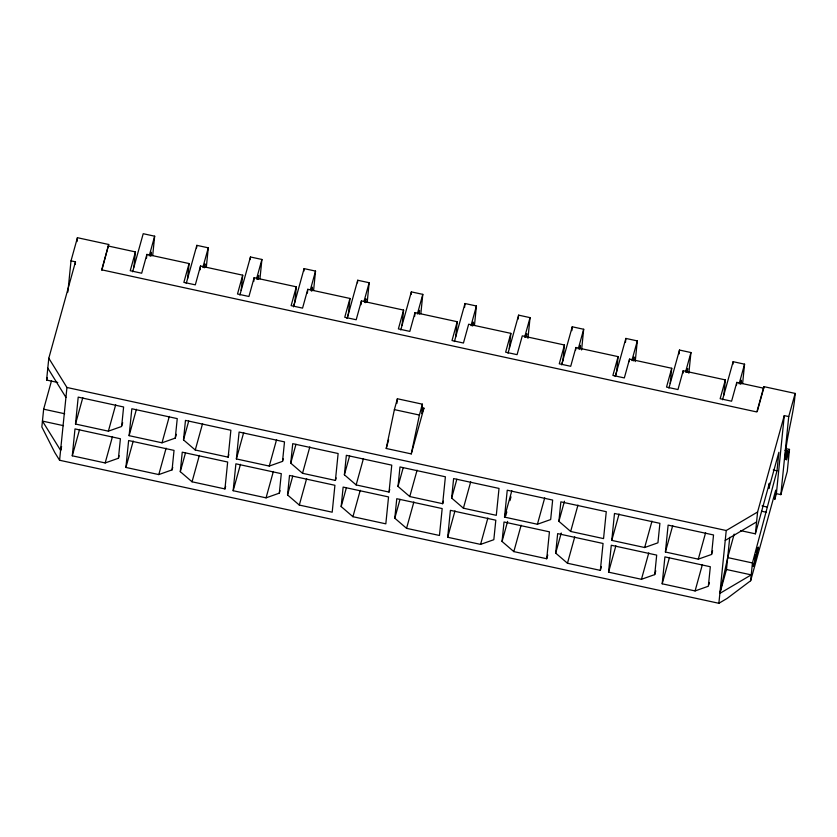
<?xml version="1.0" encoding="UTF-8"?>
<svg xmlns="http://www.w3.org/2000/svg" width="837" height="837" viewBox="0 0 837 837"><rect width="100%" height="100%" fill="white"/><g stroke="black" fill="none" stroke-linecap="round" stroke-linejoin="round"><path stroke-width="1.26" d="M51.517 380.762L43.65 409.178L41.85 426.975L54.803 452.555L59.584 460.256L718.878 603.289L727.133 598.413L750.643 580.752L775.721 490.147L774.78 499.469L776.38 493.673L784.269 415.612L788.736 416.575L780.848 494.646L776.38 493.673M57.732 382.467L46.59 380.05L48.797 358.236L75.476 261.835L71.009 260.862L77.422 237.698L108.705 244.488L101.863 270.205M67.86 292.092L71.009 260.862M77.025 241.579L77.422 237.698M75.215 264.429L75.476 261.835M59.584 460.256L66.939 387.479L48.797 358.236M72.285 455.809L74.995 428.91L120.402 438.755L118.435 458.247L105.169 462.945L72.285 455.809L79.588 429.412M75.497 424.035L78.207 397.125L123.614 406.981L121.647 426.472L108.381 431.17L75.497 424.035L82.8 397.638M133.91 267.118L135.448 251.916L108.548 246.078M146.506 258.194L146.893 254.396L189.078 263.55L187.54 278.752M125.906 467.444L128.626 440.544L174.033 450.39L172.066 469.881L158.8 474.579L125.906 467.444L133.219 441.047M129.118 435.669L131.838 408.759L177.245 418.615L175.278 438.107L162.012 442.804L129.118 435.669L136.431 409.272M151.016 256.101L151.403 252.23L150.367 255.976M152.69 255.588L154.657 236.191L143.211 233.711L132.623 271.784M196.58 247.93L196.841 245.346L208.287 247.825L206.32 267.223M200.137 269.828L200.514 266.03L242.709 275.185L241.171 290.387M180.29 471.67L182.257 452.179L227.664 462.024L224.944 488.934L192.05 481.798L180.29 471.67L185.511 452.807M183.502 439.885L185.469 420.394L230.876 430.249L228.156 457.159L195.262 450.013L183.502 439.885L188.723 421.032M204.646 267.735L205.034 263.864L203.998 267.61M250.211 259.564L250.472 256.98L261.908 259.46L259.951 278.857M253.757 281.473L254.145 277.664L296.329 286.819L294.802 302.021L293.505 306.687M233.167 490.712L235.888 463.813L281.295 473.658L279.317 493.15L266.061 497.848L233.167 490.712L240.47 464.315M236.379 458.938L239.1 432.038L284.507 441.884L282.529 461.375L269.273 466.073L236.379 458.938L243.682 432.541M258.277 279.37L258.664 275.499L257.629 279.244M303.841 271.198L304.103 268.614L315.539 271.094L313.582 290.491M307.388 293.107L307.775 289.299L349.96 298.453L348.422 313.655L347.135 318.322M287.541 494.939L289.518 475.447L334.915 485.293L332.195 512.202L299.311 505.067L287.541 494.939L292.762 476.086M290.753 463.154L292.73 443.673L338.127 453.518L335.407 480.428L302.523 473.292L290.753 463.154L295.974 444.301M311.898 291.004L312.295 287.143L311.259 290.878M357.462 282.833L357.723 280.249L369.169 282.728L367.213 302.126M361.019 304.741L361.406 300.933L403.591 310.088L402.053 325.29M341.172 506.573L343.139 487.082L388.546 496.927L385.826 523.836L352.932 516.701L341.172 506.573L346.392 487.72M344.384 474.799L346.351 455.307L391.758 465.152L389.038 492.062L356.143 484.926L344.384 474.799L349.604 455.935M365.528 302.638L365.915 298.778L364.88 302.523M396.926 403.35L397.387 398.757L422.413 404.187L421.722 413.593L423.92 408.163L421.419 407.619M411.093 294.467L411.354 291.883L422.8 294.362L420.833 313.76M414.65 316.376L415.026 312.578L457.222 321.722L455.684 336.924M394.802 518.208L396.769 498.716L442.177 508.572L439.456 535.471L406.562 528.335L394.802 518.208L400.023 499.354M398.014 486.433L399.981 466.941L445.389 476.787L442.668 503.696L409.774 496.561L398.014 486.433L403.235 467.569M419.159 314.273L419.546 310.412L418.856 312.902M464.598 307.399L464.985 303.517L476.431 305.997L474.464 325.394M447.68 537.26L450.4 510.35L495.807 520.206L493.83 539.698L480.574 544.395L447.68 537.26L454.983 510.863M451.645 498.067L453.612 478.576L499.019 488.421L496.299 515.33L463.405 508.195L451.645 498.067L456.856 479.214M472.79 325.907L473.177 322.046L472.141 325.792M509.314 348.558L510.852 333.356L468.657 324.212L463.447 343.024L452.011 340.544L457.222 321.722M518.218 319.033L518.616 315.151L530.051 317.631L527.959 338.326M502.054 541.476L504.031 521.985L549.438 531.84L546.718 558.739L513.824 551.604L502.054 541.476L507.62 521.367M504.523 517.109L507.243 490.21L552.65 500.055L550.673 519.547L537.417 524.255L504.523 517.109L511.825 490.712M526.546 336.254L526.808 333.681L525.772 337.426M510.852 333.356L505.642 352.178L517.078 354.658L522.288 335.846L564.473 345.001L562.935 360.192L561.648 364.859L572.246 326.786L583.682 329.265L581.589 349.96M571.849 330.667L572.246 326.786M575.657 350.012L575.919 347.481L618.104 356.635L616.566 371.827L615.279 376.493L625.867 338.42L637.313 340.91L635.22 361.594M555.684 553.111L557.662 533.619L603.058 543.475L600.338 570.374L567.455 563.238L555.684 553.111L561.25 533.002M558.896 521.336L560.863 501.844L606.27 511.689L603.55 538.599L570.667 531.464L558.896 521.336L564.462 501.227M580.041 349.175L580.439 345.315L579.392 349.06M625.48 342.302L625.867 338.42M629.288 361.647L629.55 359.115L671.734 368.27L670.196 383.461M608.562 572.163L611.282 545.253L656.689 555.109L654.722 574.601L641.456 579.298L608.562 572.163L615.875 545.766M611.774 540.388L614.494 513.479L659.901 523.334L657.934 542.815L644.668 547.524L611.774 540.388L619.087 513.991M633.672 360.81L634.059 356.949L633.023 360.695M679.11 353.936L679.498 350.054L690.943 352.544L688.851 373.229M682.919 373.281L683.17 370.749L725.365 379.904L723.827 395.106M662.193 583.797L664.913 556.887L710.32 566.743L708.353 586.235L695.087 590.932L662.193 583.797L669.495 557.4M665.405 552.022L668.125 525.113L713.532 534.969L711.565 554.45L698.299 559.158L665.405 552.022L672.707 525.626M687.303 372.444L687.69 368.583L686.654 372.329M732.867 364.283L733.128 361.689L744.564 364.179L742.607 383.576M736.55 384.915L736.801 382.383L763.71 388.222L757.359 411.134M740.933 384.078L741.32 380.218L740.285 383.963M718.878 603.289L726.234 530.522L757.59 512.003L784.269 415.612M726.485 569.505L751.239 574.873L719.872 593.391L726.485 569.505L729.738 537.323M763.71 388.222L763.867 386.631L795.15 393.421C793.685 415.822 785.912 437.05 785.096 459.576L787.502 450.892L785.012 450.348M750.643 580.752L752.442 562.956L777.008 470.812L778.881 452.273L768.868 488.463L769.402 483.169L755.382 533.828L740.536 530.606M755.382 533.828L757.59 512.003M753.394 566.053L758.364 547.095L753.949 565.048L753.394 566.053L752.505 565.854M787.502 450.892L786.592 459.89L789.49 449.396L785.692 448.58M789.49 449.396L787.261 471.482L780.848 494.646M423.92 408.163L411.26 453.905L386.234 448.475L394.384 409.617L397.387 398.757M411.26 453.905L419.41 415.047L422.413 404.187M63.486 425.667L42.446 421.095L60.588 450.348L61.394 446.644M719.872 593.391L727.688 557.588L734.185 534.111M46.59 380.05L47.28 377.581M108.705 244.488L101.695 269.817L756.857 411.961L763.867 386.631M60.588 450.348L61.624 446.581M135.448 251.916L130.237 270.728L141.683 273.218L146.893 254.396M149.216 255.84L154.657 236.191M108.381 431.17L115.694 404.773M105.169 462.945L112.482 436.548M121.993 425.217L122.694 422.695M118.435 458.247L119.126 455.736M189.078 263.55L183.868 282.372L195.314 284.852L200.514 266.03M186.253 283.419L196.841 245.346M202.847 267.474L208.287 247.825M162.012 442.804L169.315 416.407M158.8 474.579L166.103 448.182M175.278 438.107L176.325 434.33M172.066 469.881L172.757 467.37M242.709 275.185L237.499 294.007L248.934 296.486L254.145 277.664M195.262 450.013L202.564 423.627M239.874 295.053L250.472 256.98M192.05 481.798L199.352 455.401M256.467 279.119L261.908 259.46M228.156 457.159L228.846 454.637M224.944 488.934L225.634 486.423M296.329 286.819L291.13 305.641L302.565 308.121L307.775 289.299M293.557 306.687L304.103 268.614M310.443 289.518L315.539 271.094M269.273 466.073L276.576 439.676M266.061 497.848L273.364 471.451M282.529 461.375L283.23 458.864M279.317 493.15L280.018 490.639M349.96 298.453L344.75 317.275L356.196 319.755L361.406 300.933M302.523 473.292L309.826 446.895M347.188 318.322L357.723 280.249M299.311 505.067L306.614 478.67M364.074 301.153L369.169 282.728M335.407 480.428L336.108 477.906M403.591 310.088L398.381 328.91L409.827 331.389L415.026 312.578M356.143 484.926L363.457 458.53M400.766 329.956L411.354 291.883M352.932 516.701L360.245 490.304M417.36 314.021L422.8 294.362M386.234 448.475L388.63 439.823M389.038 492.062L389.739 489.54M409.774 496.561L417.088 470.164M454.397 341.59L464.985 303.517M406.562 528.335L413.876 501.938M470.99 325.656L476.431 305.997M442.668 503.696L443.369 501.185M463.405 508.195L470.708 481.798M508.017 353.224L518.616 315.151M524.611 337.29L530.051 317.631M480.574 544.395L487.877 517.998M505.768 515.697L506.814 511.93M509.942 500.62L510.988 496.843M564.473 345.001L559.273 363.813L570.708 366.292L575.919 347.481M513.824 551.604L521.127 525.207M578.241 348.924L583.682 329.265M537.417 524.255L544.72 497.858M546.718 558.739L547.754 554.973M618.104 356.635L612.893 375.447L624.339 377.926L629.55 359.115M570.667 531.464L577.969 505.067M567.455 563.238L574.757 536.841M631.872 360.559L637.313 340.91M600.338 570.374L601.384 566.607M671.734 368.27L666.524 387.081L677.97 389.561L683.17 370.749M668.909 388.127L679.498 350.054M685.503 372.193L690.943 352.544M644.668 547.524L651.981 521.127M641.456 579.298L648.769 552.901M654.722 574.601L655.769 570.824M725.365 379.904L720.155 398.715L731.59 401.195L736.801 382.383M722.53 399.762L733.128 361.689M739.134 383.827L744.564 364.179M698.299 559.158L705.601 532.761M695.087 590.932L702.389 564.536M711.565 554.45L712.601 550.683M708.698 584.979L709.389 582.458M788.736 416.575L795.15 393.421M754.65 558.091L755.654 554.492M756.313 552.085L757.307 548.486M725.229 540.43L756.585 521.911M773.242 469.996L777.008 470.812M394.384 409.617L419.41 415.047M762.047 505.925L766.995 507.002M761.513 511.219L766.462 512.296M66.939 387.479L726.234 530.522M43.65 409.178L64.69 413.75M727.688 557.588L752.442 562.956M752.662 564.264L753.562 564.462M753.059 564.86L753.949 565.048M47.793 368.134L65.935 397.387"/></g></svg>
